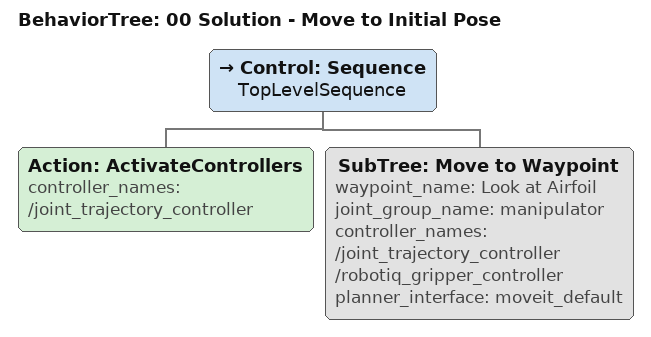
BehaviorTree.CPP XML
<?xml version='1.0' encoding='UTF-8'?>
<root BTCPP_format="4" main_tree_to_execute="00 Solution - Move to Initial Pose">
  <BehaviorTree ID="00 Solution - Move to Initial Pose" _description="Move to a pre-defined waypoint" _hardcoded="false">
    <Control ID="Sequence" name="TopLevelSequence">
      <Action ID="ActivateControllers" controller_names="/joint_trajectory_controller"/>
      <SubTree ID="Move to Waypoint" waypoint_name="Look at Airfoil" joint_group_name="manipulator" controller_names="/joint_trajectory_controller /robotiq_gripper_controller" planner_interface="moveit_default"/>
    </Control>
  </BehaviorTree>
</root>
